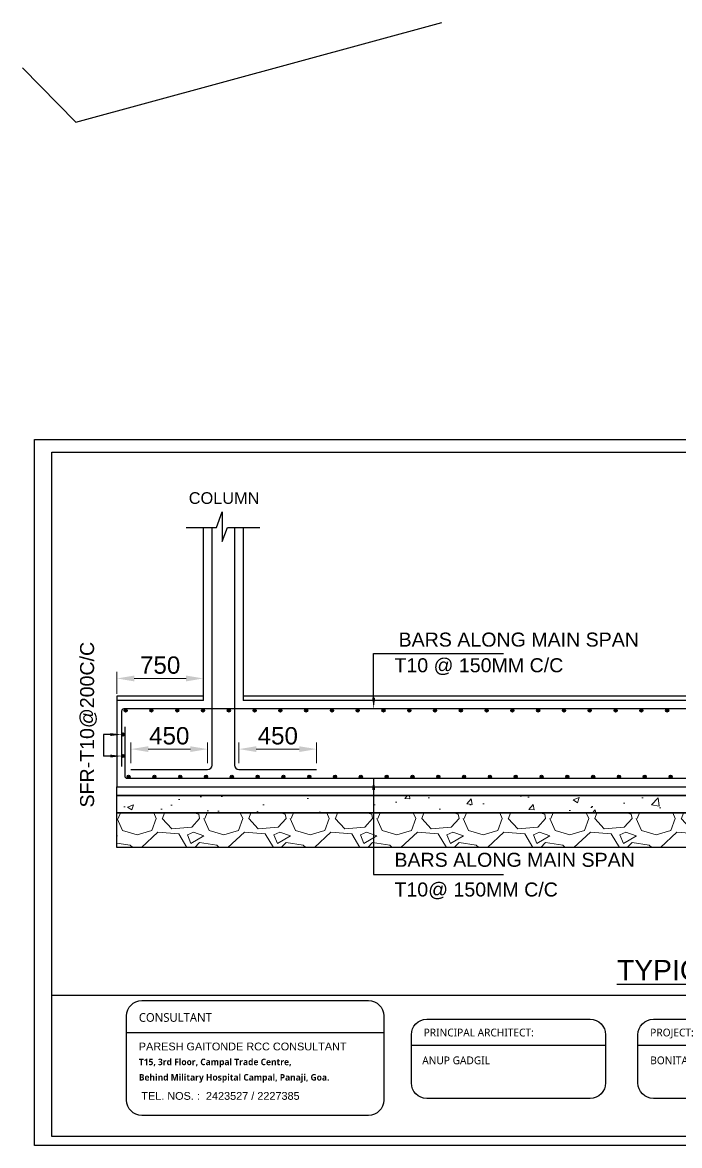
# Model space of a CAD drawing. Header units: millimetres. Extents: x 660818 to 959388, y -495289 to 50450.
# Drawn here: x 710023 to 717620, y -183143 to -170161 of the extents above; entities that cross this region are included whole.
import ezdxf
from ezdxf.enums import TextEntityAlignment as Align

# ---------------------------------------------------------------- set-up
doc = ezdxf.new("R2010")
doc.units = ezdxf.units.MM
doc.header["$LTSCALE"] = 0.01
doc.header["$MEASUREMENT"] = 0
doc.header["$PDMODE"] = 35
for name, color, linetype in [('1', 7, 'Continuous'), ('Concrete Line', 2, 'Continuous'), ('Dimension', 31, 'Continuous'), ('Labels', 4, 'Continuous'), ('RAFT', 1, 'Continuous'), ('Reinforcement', 130, 'Continuous')]:
    doc.layers.add(name, color=color, linetype=linetype)
doc.layers.add('dim', color=11, linetype='Continuous', lineweight=0)
doc.layers.add('elevation', color=123, linetype='Continuous', lineweight=15)
doc.styles.add('SC-BBS2', font='SansSerif')
doc.styles.add('SC-FTG1', font='SansSerif')
doc.styles.add('SC-FTG2', font='SansSerif')
doc.styles.get("Standard").update_dxf_attribs({"font": 'arial.ttf'})
doc.dimstyles.new('SCDim', dxfattribs={"dimtxt": 200, "dimasz": 200, "dimexe": 75, "dimexo": 75, "dimgap": 50, "dimtad": 1, "dimtoh": 1, "dimdec": 0, "dimzin": 0, "dimdsep": 46, "dimtxsty": 'SC-BBS2', "dimcen": 0.09, "dimclrd": 5, "dimclre": 5, "dimclrt": 5, "dimadec": 0, "dimazin": 0, "dimtfac": 1, "dimtdec": 0, "dimtix": 1, "dimtofl": 0, "dimtmove": 0, "dimatfit": 3, "dimfxl": 1, "dimtolj": 1, "dimtzin": 0, "dimlwd": 0, "dimlwe": 0, "dimarcsym": 0})

# ---------------------------------------------------------------- blocks, each defined once
blk = doc.blocks.new('*D1043')
at = {"layer": '1', "color": 5, "lineweight": 0, "ltscale": 200, "transparency": 16777216}
for p, q in [((711277, -178722), (711277, -178486)), ((712164, -178722), (712164, -178486)), ((711477, -178561), (711964, -178561))]:
    blk.add_line(p, q, dxfattribs=at)
at = {"layer": '1', "color": 5, "ltscale": 200, "transparency": 16777216}
for points in [[(711477, -178528), (711477, -178594), (711277, -178561)], [(711964, -178528), (711964, -178594), (712164, -178561)]]:
    blk.add_solid(points, dxfattribs=at)
at = {"layer": 'Defpoints', "color": 0, "ltscale": 200, "transparency": 16777216}
for p in [(712164, -178561), (711277, -178797), (712164, -178797)]:
    blk.add_point(p, dxfattribs=at)
at = {"layer": '1', "color": 5, "ltscale": 200, "transparency": 16777216, "insert": (711720, -178408), "char_height": 200, "attachment_point": 5, "style": 'SC-BBS2'}
blk.add_mtext('\\A1;450', dxfattribs=at)
blk = doc.blocks.new('*D1033')
at = {"layer": '1', "color": 5, "lineweight": 0, "ltscale": 200, "transparency": 16777216}
for p, q in [((712526, -178722), (712526, -178486)), ((713424, -178722), (713424, -178486)), ((712726, -178561), (713224, -178561))]:
    blk.add_line(p, q, dxfattribs=at)
at = {"layer": '1', "color": 5, "ltscale": 200, "transparency": 16777216}
for points in [[(712726, -178528), (712726, -178594), (712526, -178561)], [(713224, -178528), (713224, -178594), (713424, -178561)]]:
    blk.add_solid(points, dxfattribs=at)
at = {"layer": 'Defpoints', "color": 0, "ltscale": 200, "transparency": 16777216}
for p in [(713424, -178561), (712526, -178797), (713424, -178797)]:
    blk.add_point(p, dxfattribs=at)
at = {"layer": '1', "color": 5, "ltscale": 200, "transparency": 16777216, "insert": (712975, -178408), "char_height": 200, "attachment_point": 5, "style": 'SC-BBS2'}
blk.add_mtext('\\A1;450', dxfattribs=at)
blk = doc.blocks.new('*U1021')
at = {"layer": '1', "ltscale": 200}
h = blk.add_hatch(color=256, dxfattribs=at)
h.dxf.hatch_style = 1
edge = h.paths.add_edge_path()
edge.add_arc((22, -18), 17.7, 0, 360)
blk.add_circle((22, -18), 17.7, dxfattribs=at)
blk = doc.blocks.new('*U1022')
at = {"layer": 'Reinforcement', "color": 0, "linetype": 'ByBlock', "lineweight": -2, "transparency": 16777216}
for p in [(1132465, -179465), (1132763, -179465), (1133061, -179465), (1133360, -179465), (1133658, -179465), (1133956, -179465), (1134254, -179465), (1134552, -179465), (1134850, -179465), (1135148, -179465), (1135446, -179465), (1135744, -179465), (1136042, -179465), (1136340, -179465), (1136638, -179465), (1136936, -179465), (1137234, -179465), (1137532, -179465), (1137830, -179465), (1138129, -179465), (1138427, -179465), (1138725, -179465)]:
    blk.add_blockref('*U1021', p, dxfattribs=at)
blk = doc.blocks.new('*D1035')
at = {"layer": '1', "color": 5, "lineweight": 0, "ltscale": 200, "transparency": 16777216}
for p, q in [((711115, -177922), (711115, -177669)), ((712115, -177922), (712115, -177669)), ((711315, -177744), (711915, -177744))]:
    blk.add_line(p, q, dxfattribs=at)
at = {"layer": '1', "color": 5, "ltscale": 200, "transparency": 16777216}
for points in [[(711315, -177711), (711315, -177778), (711115, -177744)], [(711915, -177711), (711915, -177778), (712115, -177744)]]:
    blk.add_solid(points, dxfattribs=at)
at = {"layer": 'Defpoints', "color": 0, "ltscale": 200, "transparency": 16777216}
for p in [(712115, -177744), (711115, -177997), (712115, -177997)]:
    blk.add_point(p, dxfattribs=at)
at = {"layer": '1', "color": 5, "ltscale": 200, "transparency": 16777216, "insert": (711615, -177591), "char_height": 200, "attachment_point": 5, "style": 'SC-BBS2'}
blk.add_mtext('\\A1;750', dxfattribs=at)
blk = doc.blocks.new('*U1023')
at = {"layer": '1', "ltscale": 200}
h = blk.add_hatch(color=256, dxfattribs=at)
h.dxf.hatch_style = 1
edge = h.paths.add_edge_path()
edge.add_arc((22, -18), 17.7, 0, 360)
blk.add_circle((22, -18), 17.7, dxfattribs=at)
blk = doc.blocks.new('*U1024')
at = {"layer": '1', "color": 0, "linetype": 'ByBlock', "lineweight": -2, "transparency": 16777216}
for p in [(1132465, -179465), (1132764, -179465), (1133062, -179465), (1133360, -179465), (1133659, -179465), (1133957, -179465), (1134255, -179465), (1134554, -179465), (1134852, -179465), (1135150, -179465), (1135449, -179465), (1135747, -179465), (1136045, -179465), (1136344, -179465), (1136642, -179465), (1136940, -179465), (1137239, -179465), (1137537, -179465), (1137836, -179465), (1138134, -179465), (1138432, -179465), (1138731, -179465)]:
    blk.add_blockref('*U1023', p, dxfattribs=at)

msp = doc.modelspace()

# ---------------------------------------------------------------- hatches: boundary and pattern name
at = {"layer": '1', "ltscale": 200}
h = msp.add_hatch(color=256, dxfattribs=at)
h.dxf.hatch_style = 1
edge = h.paths.add_edge_path()
edge.add_arc((711186.555, -178392.03), 17.69, 0, 360)
h = msp.add_hatch(color=256, dxfattribs=at)
h.dxf.hatch_style = 1
edge = h.paths.add_edge_path()
edge.add_arc((711186.555, -178640.428), 17.69, 0, 360)
at = {"layer": 'elevation', "ltscale": 200, "true_color": 0x9f9f9f}
h = msp.add_hatch(dxfattribs=at)
h.set_pattern_fill('AR-CONC', color=253, scale=100)
h.set_pattern_definition([(50, (-1553656.5, 180632.04), (717.26018, -62.75213), [75, -825]), (355, (-1553656.5, 180632), (-138.75133, 752.19213), [60, -660]), (100.451444, (-1553596.74, 180626.8), (578.50885, 689.44), [63.7402, -701.14211]), (46.1842, (-1553656.5, 180832), (1067.24133, -165.51928), [112.5, -1237.5]), (96.635635, (-1553567.6, 180818.2), (934.66195, 974.1186), [95.61034, -1051.71376]), (351.184164, (-1553656.5, 180832), (934.66195, 974.1186), [90, -990]), (21, (-1553556.5, 180782.04), (596.90705, -402.61889), [75, -825]), (326, (-1553556.5, 180782), (243.31533, 725.15005), [60, -660]), (71.451445, (-1553506.8, 180748.5), (840.22238, 322.53115), [63.7402, -701.14211]), (37.5, (-1553656.51, 180632.04), (12.159855, 332.893854), [0, -652, 0, -670, 0, -662.5]), (7.5, (-1553656.5, 180632.04), (263.06954, 394.41171), [0, -382, 0, -637, 0, -252.5]), (327.5, (-1553879.51, 180632.04), (533.822436, -22.554872), [0, -250, 0, -780, 0, -1035]), (317.5, (-1553979.5, 180632.04), (583.18617, 100.10498), [0, -325, 0, -518, 0, -735])])
h.paths.add_polyline_path([(725003.822, -179097.15), (711114.822, -179097.15), (711114.822, -179297.15), (725003.822, -179297.15)])
h = msp.add_hatch(dxfattribs=at)
h.set_pattern_fill('GRAVEL', color=253, scale=1000)
h.set_pattern_definition([(228.0127875, (-1552936.514, 181632.035), (-8000, -9000), [134.536, -13319.08805]), (184.9697407, (-1553026.514, 181532.035), (12000, 1000), [230.868, -22855.92476]), (132.510447, (-1553256.514, 181512.035), (10000, -11000), [162.788, -16116.0326]), (267.273689, (-1553646.514, 181262.035), (1000, 20000), [210.238, -20813.55804]), (292.8336542, (-1553656.514, 181052.035), (-5000, 12000), [206.155, -20409.37313]), (357.273689, (-1553576.514, 180862.035), (-20000, 1000), [210.238, -20813.55804]), (37.6942405, (-1553366.514, 180852.035), (-13000, -10000), [278.029, -27524.84855]), (72.2553284, (-1553146.514, 181022.035), (7000, 22000), [262.488, -25986.3215]), (121.4295656, (-1553066.514, 181272.035), (-8000, 13000), [210.95, -20884.0731]), (175.2363583, (-1553176.51, 181452.035), (11000, -1000), [240.832, -11800.7626]), (222.3974378, (-1553416.514, 181472.035), (-12000, -11000), [311.448, -30833.375]), (138.814075, (-1552656.51, 181252.04), (-7000, 6000), [106.301, -10523.8448]), (171.4692344, (-1552736.514, 181322.035), (13000, -2000), [202.237, -20021.5114]), (225, (-1552936.5, 181352), (-1e-13, -1000), [141.421, -1272.79256]), (203.1985905, (-1553006.51, 181472.04), (5000, 2000), [76.158, -7539.6151]), (291.8014095, (-1553076.51, 181442.04), (-1000, 3000), [107.703, -5277.4618]), (30.9637565, (-1553036.51, 181342.04), (3000, 2000), [174.929, -5656.0229]), (161.565051, (-1552886.5, 181432.04), (2000, -1000), [126.491, -3035.78666]), (16.3895403, (-1553656.514, 181442.035), (10000, 3000), [177.2, -17542.84515]), (70.346176, (-1553486.514, 181492.035), (-4000, -11000), [148.661, -14717.40775]), (293.1985905, (-1552886.51, 181632.04), (-2000, 5000), [152.315, -7463.4581]), (343.6104597, (-1552826.514, 181492.035), (-10000, 3000), [177.2, -17542.84515]), (339.443955, (-1553656.51, 180822.04), (-5000, 2000), [170.88, -8373.12375]), (294.7751406, (-1553496.514, 180762.035), (-5000, 11000), [143.178, -14174.64306]), (66.8014095, (-1552876.51, 180632.04), (2000, 5000), [152.315, -7463.4581]), (17.3540246, (-1552816.514, 180772.035), (-13000, -4000), [167.631, -16595.4236]), (69.443955, (-1553366.51, 180632.04), (-2000, -5000), [85.44, -8458.56375]), (101.309932, (-1552936.51, 180632.04), (-1000, 4000), [50.99, -5048.0295]), (165.963757, (-1552946.51, 180682.04), (3000, -1000), [206.155, -3916.95063]), (186.009006, (-1553146.514, 180732.035), (10000, 1000), [191.05, -18913.92317]), (303.690068, (-1553036.5, 181252.04), (-1000, 2000), [144.222, -3461.32928]), (353.1572266, (-1552956.514, 181132.035), (17000, -2000), [251.794, -24927.56262]), (60.945396, (-1552706.51, 181102.04), (-4000, -7000), [102.956, -10192.67414]), (90, (-1552656.5, 181192), (-1000, 1000), [60, -940]), (120.256437, (-1553166.514, 180762.035), (4000, -7000), [138.924, -13753.52]), (48.0127875, (-1553236.514, 180882.035), (8000, 9000), [269.072, -13184.55205]), (0, (-1553056.5, 181082), (1000, 1000), [260, -740]), (325.3048465, (-1552796.514, 181082.035), (10000, -7000), [158.114, -15653.2743]), (254.054604, (-1552666.51, 180992.04), (-1000, -4000), [145.602, -7134.5079]), (207.6459754, (-1552706.514, 180852.035), (-19000, -10000), [237.065, -23469.4742]), (175.4260787, (-1552916.514, 180742.035), (-13000, 1000), [250.799, -24829.0734])])
h.paths.add_polyline_path([(725003.822, -179297.15), (711114.822, -179297.15), (711114.822, -179697.15), (725003.822, -179697.15)])

# ---------------------------------------------------------------- linework, layer by layer
at = {"color": 151}
for p, q in [((711225.918, -181836.361), (714200.593, -181836.361)), ((714519.113, -181982.266), (716764.278, -181982.266)), ((717138.462, -181982.266), (719604.563, -181982.266))]:
    msp.add_line(p, q, dxfattribs=at)
for points in [[(711404.042, -181467.087), (714022.469, -181467.087, -0.414213562), (714200.593, -181645.212), (714200.593, -182617.635, -0.414213562), (714022.469, -182795.759), (711404.042, -182795.759, -0.414213562), (711225.918, -182617.635), (711225.918, -181645.212, -0.414213562)], [(714697.237, -181683.98), (716586.154, -181683.98, -0.414213562), (716764.278, -181862.104), (716764.278, -182419.768, -0.414213562), (716586.154, -182597.893), (714697.237, -182597.893, -0.414213562), (714519.113, -182419.768), (714519.113, -181862.104, -0.414213562)], [(717316.587, -181683.98), (719426.439, -181683.98, -0.414213562), (719604.563, -181862.104), (719604.563, -182419.768, -0.414213562), (719426.439, -182597.893), (717316.587, -182597.893, -0.414213562), (717138.462, -182419.768), (717138.462, -181862.104, -0.414213562)]]:
    msp.add_lwpolyline(points, format="xyb", close=True, dxfattribs=at)
at = {"layer": '1', "ltscale": 200}
for p, q in [((711038.173, -178392.793), (710958.954, -178392.793)), ((710958.954, -178392.793), (710958.954, -178641.191)), ((711038.173, -178641.191), (710958.954, -178641.191))]:
    msp.add_line(p, q, dxfattribs=at)
for centre in [(711186.555, -178392.03), (711186.555, -178640.428)]:
    msp.add_circle(centre, 17.69, dxfattribs=at)
at = {"layer": 'Concrete Line'}
for p, q in [((712114.822, -177997.15), (712114.822, -176000.306)), ((712574.822, -176000.306), (712574.822, -177997.15))]:
    msp.add_line(p, q, dxfattribs=at)
for points in [[(711916.594, -176000.306), (712267.521, -176000.306), (712331.893, -175818.547), (712331.893, -176160.965), (712393.626, -176000.306), (712767.035, -176000.306)], [(711114.822, -177997.15), (711114.822, -178997.15), (725003.822, -178997.15), (725003.822, -178997.15)], [(712114.822, -177997.15), (711114.822, -177997.15)], [(721583.822, -177997.15), (712574.822, -177997.15)]]:
    msp.add_lwpolyline(points, dxfattribs=at)
at = {"layer": 'dim', "color": 0, "lineweight": 25}
for points in [[(714083.348, -177964.661), (714083.348, -177456.659), (715583.348, -177456.659)], [(714083.348, -178897.15), (714083.348, -180012.058), (715583.348, -180012.058)]]:
    msp.add_lwpolyline(points, dxfattribs=at)
for points in [[(714100.014, -177964.661), (714083.348, -178097.15), (714066.681, -177964.661)], [(711038.173, -178376.126), (711170.662, -178392.793), (711038.173, -178409.46)], [(711038.173, -178624.524), (711170.662, -178641.191), (711038.173, -178657.858)], [(714100.014, -179032.698), (714083.348, -178900.209), (714066.681, -179032.698)]]:
    msp.add_solid(points, dxfattribs=at)
at = {"layer": 'Dimension', "color": 8, "lineweight": 25}
for p, q in [((711114.822, -177947.15), (711114.822, -177997.15)), ((711114.822, -179097.15), (711114.822, -178997.15)), ((725003.822, -179097.15), (711114.822, -179097.15))]:
    msp.add_line(p, q, dxfattribs=at)
for points in [[(712114.822, -177947.15), (711114.822, -177947.15)], [(721583.822, -177947.15), (712574.822, -177947.15)]]:
    msp.add_lwpolyline(points, dxfattribs=at)
for points in [[(711114.822, -179097.15), (725003.822, -179097.15), (725003.822, -179297.15), (711114.822, -179297.15)], [(711114.822, -179297.15), (725003.822, -179297.15), (725003.822, -179697.15), (711114.822, -179697.15)]]:
    msp.add_lwpolyline(points, close=True, dxfattribs=at)
at = {"layer": 'RAFT', "ltscale": 0.5}
for p, q in [((710641.019, -171314.607), (714872.743, -170161.439)), ((710023.16, -170685.606), (710641.019, -171314.607)), ((727821.682, -181407.439), (710360.932, -181407.439))]:
    msp.add_line(p, q, dxfattribs=at)
for points in [[(710161.362, -174982.452), (727971.346, -174982.452), (727971.346, -183143.279), (710161.362, -183143.279)], [(710360.932, -175128.296), (727821.682, -175128.296), (727821.682, -183037.219), (710360.932, -183037.219)]]:
    msp.add_lwpolyline(points, close=True, dxfattribs=at)
at = {"layer": 'Reinforcement'}
for p, q in [((712214.822, -178745.9), (712214.822, -176000.306)), ((712474.822, -176000.306), (712474.822, -178745.9)), ((724884.776, -178097.15), (711194.499, -178097.15)), ((711168.874, -178122.775), (711168.874, -178761.515)), ((711276.586, -178797.15), (712163.572, -178797.15)), ((712526.072, -178797.15), (713423.572, -178797.15))]:
    msp.add_line(p, q, dxfattribs=at)
msp.add_lwpolyline([(711206.555, -178301.982), (711206.555, -178871.525, 0.414213562), (711232.18, -178897.15), (724920.755, -178897.15, 0.414213562), (724946.38, -178871.525), (724946.38, -178175.356)], format="xyb", dxfattribs=at)
for centre, radius, start, end in [((711194.499, -178122.775), 25.625, 90, 180), ((712163.572, -178745.9), 51.25, 270, 0), ((712526.072, -178745.9), 51.25, 180, 270)]:
    msp.add_arc(centre, radius, start, end, dxfattribs=at)

# ---------------------------------------------------------------- block references
at = {"layer": '1'}
msp.add_blockref('*U1024', (-421236.955, 602.671), dxfattribs=at)
at = {"layer": 'Reinforcement'}
msp.add_blockref('*U1022', (-421270.846, 1367.442), dxfattribs=at)

# ---------------------------------------------------------------- texts
at = {"color": 151, "attachment_point": 1}
for s, width, heights, insert, char_height in [('{\\fLucida Calligraphy|b0|i0|c0|p66;CONSULTANT}', 1188.69725, [-99.965], (711368.162, -181612.854), 99.96469), ('{\\fLucida Calligraphy|b0|i0|c0|p66;PRINCIPAL ARCHITECT:}', 5632.23919, [-89.968], (714661.357, -181791.886), 89.96822), ('{\\fLucida Calligraphy|b0|i0|c0|p66;PROJECT:}', 3995.39936, [-89.968], (717280.707, -181791.886), 89.96822), ('PARESH GAITONDE RCC CONSULTANT', 7423.30961, [-93.098], (711368.162, -181953.354), 89.96822), ('{\\fLucida Calligraphy|b1|i0|c0|p66;T15, 3rd Floor, Campal Trade Centre,}', 7423.30961, [-99.965], (711368.162, -182139.373), 74.97352), ('{\\fLucida Calligraphy|b0|i0|c0|p66;\\H0.9x;\\C40;ANUP GADGIL}', 4174.97483, [-89.968], (714644.931, -182113.617), 99.96469), ('{\\fLucida Calligraphy|b0|i0|c0|p66;\\H0.9x;\\C40;BONITA VILLAS AT ANJUNA- VILLA 5}', 2113.18205, [-243.247], (717280.707, -182113.617), 99.96469), ('{\\fLucida Calligraphy|b1|i0|c0|p66;Behind Military Hospital Campal, Panaji, Goa.}', 9060.06026, [-99.965], (711368.162, -182317.382), 74.97352)]:
    msp.add_mtext_dynamic_manual_height_columns(s, width=width, gutter_width=12.5, heights=heights, dxfattribs=dict(at, insert=insert, char_height=char_height))
at = {"color": 151, "insert": (711397.095, -182524.782), "char_height": 89.96822, "width": 2720.46945, "attachment_point": 1}
msp.add_mtext('TEL. NOS. :  2423527 / 2227385', dxfattribs=at)
at = {"layer": 'dim', "color": 0, "lineweight": 25, "style": 'SC-FTG2'}
for s, height, p in [('COLUMN', 135, (711945.832, -175658.928)), ('BARS ALONG MAIN SPAN ', 162, (714371.348, -177294.805)), ('T10 @ 150MM C/C', 162, (714323.348, -177591.538)), ('BARS ALONG MAIN SPAN ', 162, (714323.348, -179840.436)), ('T10@ 150MM C/C', 162, (714323.348, -180183.68))]:
    msp.add_text(s, height=height, dxfattribs=at).set_placement(p, align=Align.MIDDLE_LEFT)
msp.add_text('SFR-T10@200C/C', height=162, rotation=90, dxfattribs=at).set_placement((710770.075, -179235.804), align=Align.MIDDLE_LEFT)
at = {"layer": 'Labels', "lineweight": 25, "style": 'SC-FTG1'}
msp.add_text('%%UTYPICAL DETAIL OF RAFT', height=234, dxfattribs=at).set_placement((718939.482, -181114.879), align=Align.MIDDLE_CENTER)

# ---------------------------------------------------------------- dimensions: what is measured, and where the dimension line sits
at = {"layer": '1', "ltscale": 200}
for base, p1, p2, text, picture, middle in [((712114.822, -177744.463), (711114.822, -177997.15), (712114.822, -177997.15), '750', '*D1035', (711614.822, -177591.445)), ((712163.572, -178561.158), (711276.586, -178797.15), (712163.572, -178797.15), '450', '*D1043', (711720.079, -178408.14)), ((713423.572, -178561.158), (712526.072, -178797.15), (713423.572, -178797.15), '450', '*D1033', (712974.822, -178408.14))]:
    dim = msp.add_linear_dim(base=base, p1=p1, p2=p2, text=text, dimstyle='SCDim', dxfattribs=at)
    dim.commit()
    dim.dimension.update_dxf_attribs({"geometry": picture, "text_midpoint": middle})

doc.saveas('drawing.dxf')
